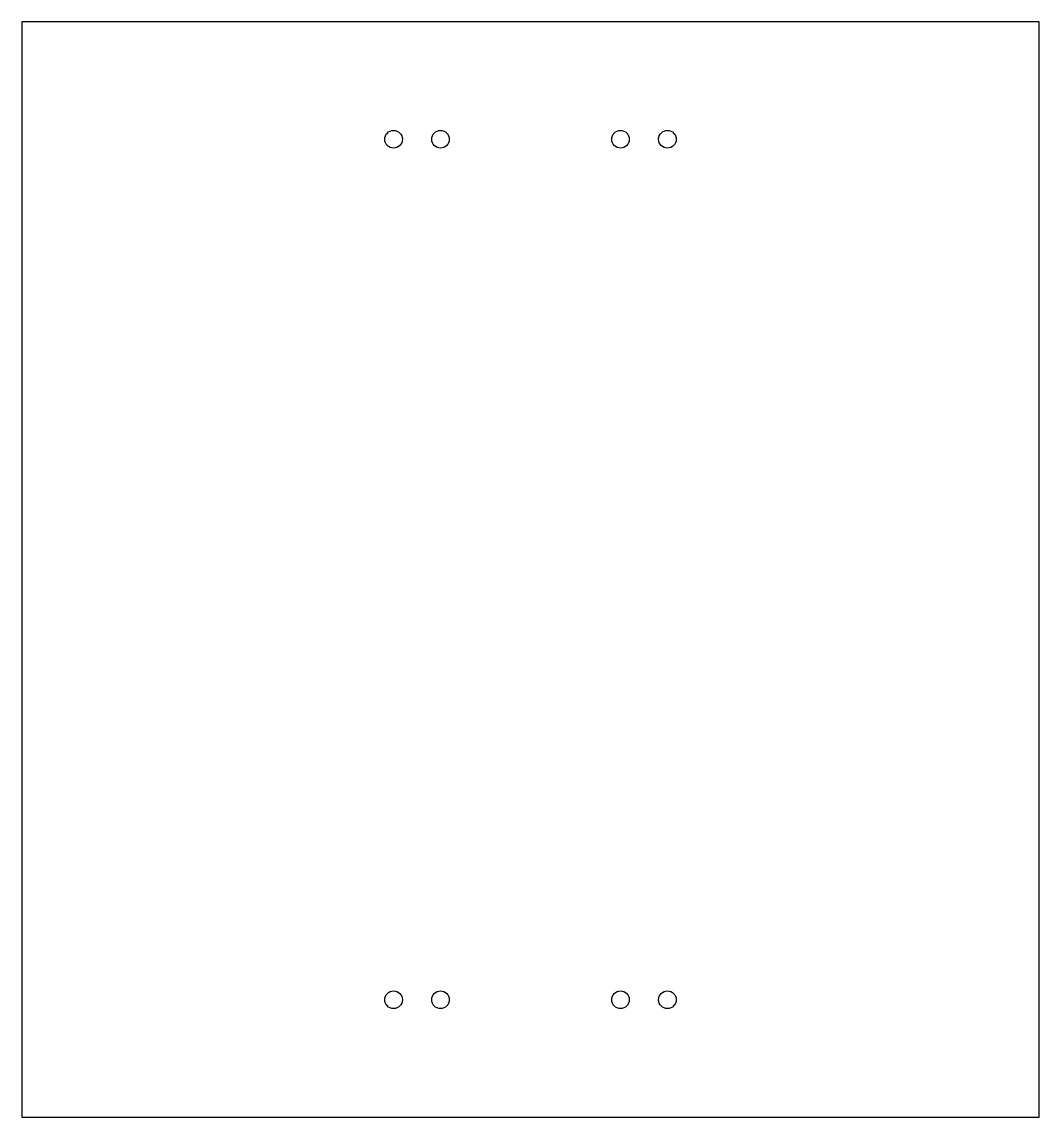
# Model space of a CAD drawing. Header units: millimetres. Extents: x -130 to 130, y -140 to 140.
import ezdxf

# ---------------------------------------------------------------- set-up
doc = ezdxf.new("R2010")
doc.units = ezdxf.units.MM

msp = doc.modelspace()

# ---------------------------------------------------------------- linework, layer by layer
for p, q in [((130, 140), (-130, 140)), ((-130, 140), (-130, -140)), ((130, -140), (130, 140)), ((-130, -140), (130, -140))]:
    msp.add_line(p, q)
for centre in [(-35, 110), (-23, 110), (23, 110), (35, 110), (-35, -110), (-23, -110), (23, -110), (35, -110)]:
    msp.add_circle(centre, 2.25)

doc.saveas('drawing.dxf')
